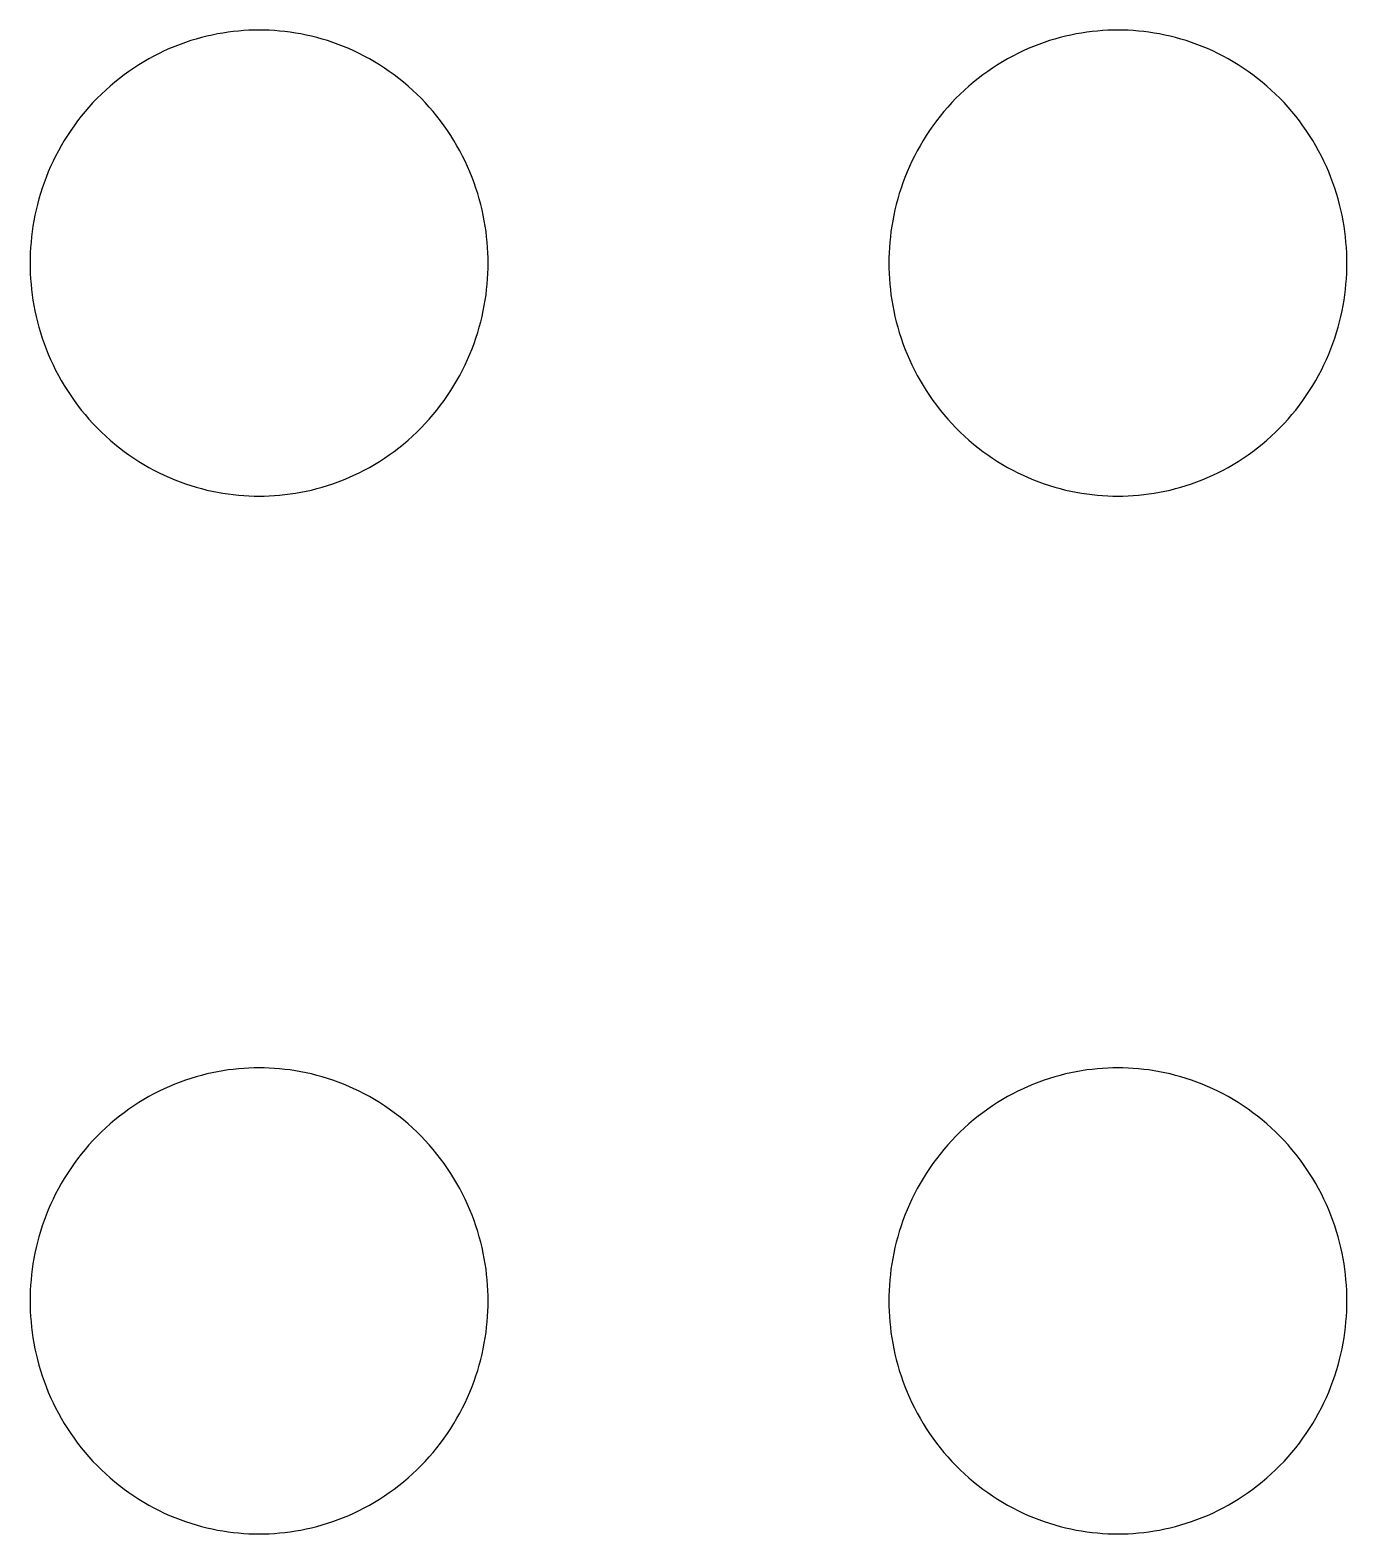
# Model space of a CAD drawing. Header units: millimetres. Extents: x 0 to 4030, y -54 to 2762.
# Drawn here: x 1748.37 to 1767.68, y 493.59 to 515.64 of the extents above; entities that cross this region are included whole.
import ezdxf

# ---------------------------------------------------------------- set-up
doc = ezdxf.new("R2010")
doc.units = ezdxf.units.MM
doc.header["$MEASUREMENT"] = 0
doc.layers.add('Utwórz2D linie widoczne', color=7, linetype='Continuous', true_color=0x000000)

msp = doc.modelspace()

# ---------------------------------------------------------------- linework, layer by layer
at = {"layer": 'Utwórz2D linie widoczne'}
for p, q in [((1750.8, 515.504), (1750.722, 515.481)), ((1750.879, 515.526), (1750.8, 515.504)), ((1750.957, 515.546), (1750.879, 515.526)), ((1751.035, 515.564), (1750.957, 515.546)), ((1751.113, 515.579), (1751.035, 515.564)), ((1751.191, 515.593), (1751.113, 515.579)), ((1751.269, 515.605), (1751.191, 515.593)), ((1751.346, 515.614), (1751.269, 515.605)), ((1751.423, 515.622), (1751.346, 515.614)), ((1751.499, 515.629), (1751.423, 515.622)), ((1751.575, 515.633), (1751.499, 515.629)), ((1751.65, 515.635), (1751.575, 515.633)), ((1751.724, 515.636), (1751.65, 515.635)), ((1751.799, 515.635), (1751.724, 515.636)), ((1751.874, 515.633), (1751.799, 515.635)), ((1751.95, 515.629), (1751.874, 515.633)), ((1752.026, 515.622), (1751.95, 515.629)), ((1752.103, 515.614), (1752.026, 515.622)), ((1752.18, 515.605), (1752.103, 515.614)), ((1752.258, 515.593), (1752.18, 515.605)), ((1752.336, 515.579), (1752.258, 515.593)), ((1752.414, 515.564), (1752.336, 515.579)), ((1752.492, 515.546), (1752.414, 515.564)), ((1752.57, 515.526), (1752.492, 515.546)), ((1752.648, 515.504), (1752.57, 515.526)), ((1752.727, 515.481), (1752.648, 515.504)), ((1763.394, 515.504), (1763.315, 515.481)), ((1763.472, 515.526), (1763.394, 515.504)), ((1763.55, 515.546), (1763.472, 515.526)), ((1763.628, 515.564), (1763.55, 515.546)), ((1763.706, 515.579), (1763.628, 515.564)), ((1763.784, 515.593), (1763.706, 515.579)), ((1763.862, 515.605), (1763.784, 515.593)), ((1763.939, 515.614), (1763.862, 515.605)), ((1764.016, 515.622), (1763.939, 515.614)), ((1764.092, 515.629), (1764.016, 515.622)), ((1764.168, 515.633), (1764.092, 515.629)), ((1764.243, 515.635), (1764.168, 515.633)), ((1764.318, 515.636), (1764.243, 515.635)), ((1764.392, 515.635), (1764.318, 515.636)), ((1764.467, 515.633), (1764.392, 515.635)), ((1764.543, 515.629), (1764.467, 515.633)), ((1764.619, 515.622), (1764.543, 515.629)), ((1764.696, 515.614), (1764.619, 515.622)), ((1764.773, 515.605), (1764.696, 515.614)), ((1764.851, 515.593), (1764.773, 515.605)), ((1764.929, 515.579), (1764.851, 515.593)), ((1765.007, 515.564), (1764.929, 515.579)), ((1765.085, 515.546), (1765.007, 515.564)), ((1765.163, 515.526), (1765.085, 515.546)), ((1765.242, 515.504), (1765.163, 515.526)), ((1765.32, 515.481), (1765.242, 515.504)), ((1750.258, 515.293), (1750.182, 515.255)), ((1750.334, 515.33), (1750.258, 515.293)), ((1750.411, 515.364), (1750.334, 515.33)), ((1750.488, 515.396), (1750.411, 515.364)), ((1750.566, 515.427), (1750.488, 515.396)), ((1750.644, 515.455), (1750.566, 515.427)), ((1750.722, 515.481), (1750.644, 515.455)), ((1752.805, 515.455), (1752.727, 515.481)), ((1752.883, 515.427), (1752.805, 515.455)), ((1752.961, 515.396), (1752.883, 515.427)), ((1753.038, 515.364), (1752.961, 515.396)), ((1753.115, 515.33), (1753.038, 515.364)), ((1753.191, 515.293), (1753.115, 515.33)), ((1753.267, 515.255), (1753.191, 515.293)), ((1762.851, 515.293), (1762.775, 515.255)), ((1762.927, 515.33), (1762.851, 515.293)), ((1763.004, 515.364), (1762.927, 515.33)), ((1763.081, 515.396), (1763.004, 515.364)), ((1763.159, 515.427), (1763.081, 515.396)), ((1763.237, 515.455), (1763.159, 515.427)), ((1763.315, 515.481), (1763.237, 515.455)), ((1765.398, 515.455), (1765.32, 515.481)), ((1765.476, 515.427), (1765.398, 515.455)), ((1765.554, 515.396), (1765.476, 515.427)), ((1765.631, 515.364), (1765.554, 515.396)), ((1765.708, 515.33), (1765.631, 515.364)), ((1765.784, 515.293), (1765.708, 515.33)), ((1765.86, 515.255), (1765.784, 515.293)), ((1749.887, 515.079), (1749.815, 515.03)), ((1749.959, 515.126), (1749.887, 515.079)), ((1750.033, 515.171), (1749.959, 515.126)), ((1750.107, 515.214), (1750.033, 515.171)), ((1750.182, 515.255), (1750.107, 515.214)), ((1753.342, 515.214), (1753.267, 515.255)), ((1753.416, 515.171), (1753.342, 515.214)), ((1753.49, 515.126), (1753.416, 515.171)), ((1753.562, 515.079), (1753.49, 515.126)), ((1753.634, 515.03), (1753.562, 515.079)), ((1762.48, 515.079), (1762.408, 515.03)), ((1762.552, 515.126), (1762.48, 515.079)), ((1762.626, 515.171), (1762.552, 515.126)), ((1762.7, 515.214), (1762.626, 515.171)), ((1762.775, 515.255), (1762.7, 515.214)), ((1765.935, 515.214), (1765.86, 515.255)), ((1766.009, 515.171), (1765.935, 515.214)), ((1766.083, 515.126), (1766.009, 515.171)), ((1766.155, 515.079), (1766.083, 515.126)), ((1766.227, 515.03), (1766.155, 515.079)), ((1749.608, 514.872), (1749.541, 514.816)), ((1749.676, 514.927), (1749.608, 514.872)), ((1749.745, 514.98), (1749.676, 514.927)), ((1749.815, 515.03), (1749.745, 514.98)), ((1753.704, 514.98), (1753.634, 515.03)), ((1753.773, 514.927), (1753.704, 514.98)), ((1753.841, 514.872), (1753.773, 514.927)), ((1753.908, 514.816), (1753.841, 514.872)), ((1762.201, 514.872), (1762.134, 514.816)), ((1762.269, 514.927), (1762.201, 514.872)), ((1762.338, 514.98), (1762.269, 514.927)), ((1762.408, 515.03), (1762.338, 514.98)), ((1766.297, 514.98), (1766.227, 515.03)), ((1766.366, 514.927), (1766.297, 514.98)), ((1766.434, 514.872), (1766.366, 514.927)), ((1766.501, 514.816), (1766.434, 514.872)), ((1749.35, 514.636), (1749.289, 514.572)), ((1749.412, 514.697), (1749.35, 514.636)), ((1749.476, 514.757), (1749.412, 514.697)), ((1749.541, 514.816), (1749.476, 514.757)), ((1753.973, 514.757), (1753.908, 514.816)), ((1754.037, 514.697), (1753.973, 514.757)), ((1754.099, 514.636), (1754.037, 514.697)), ((1754.16, 514.572), (1754.099, 514.636)), ((1761.943, 514.636), (1761.882, 514.572)), ((1762.005, 514.697), (1761.943, 514.636)), ((1762.069, 514.757), (1762.005, 514.697)), ((1762.134, 514.816), (1762.069, 514.757)), ((1766.566, 514.757), (1766.501, 514.816)), ((1766.63, 514.697), (1766.566, 514.757)), ((1766.692, 514.636), (1766.63, 514.697)), ((1766.753, 514.572), (1766.692, 514.636)), ((1749.173, 514.441), (1749.117, 514.373)), ((1749.23, 514.507), (1749.173, 514.441)), ((1749.289, 514.572), (1749.23, 514.507)), ((1754.219, 514.507), (1754.16, 514.572)), ((1754.276, 514.441), (1754.219, 514.507)), ((1754.332, 514.373), (1754.276, 514.441)), ((1761.766, 514.441), (1761.71, 514.373)), ((1761.823, 514.507), (1761.766, 514.441)), ((1761.882, 514.572), (1761.823, 514.507)), ((1766.812, 514.507), (1766.753, 514.572)), ((1766.869, 514.441), (1766.812, 514.507)), ((1766.925, 514.373), (1766.869, 514.441)), ((1749.012, 514.234), (1748.962, 514.162)), ((1749.064, 514.304), (1749.012, 514.234)), ((1749.117, 514.373), (1749.064, 514.304)), ((1754.385, 514.304), (1754.332, 514.373)), ((1754.437, 514.234), (1754.385, 514.304)), ((1754.487, 514.162), (1754.437, 514.234)), ((1761.605, 514.234), (1761.555, 514.162)), ((1761.657, 514.304), (1761.605, 514.234)), ((1761.71, 514.373), (1761.657, 514.304)), ((1766.978, 514.304), (1766.925, 514.373)), ((1767.03, 514.234), (1766.978, 514.304)), ((1767.08, 514.162), (1767.03, 514.234)), ((1748.868, 514.015), (1748.824, 513.941)), ((1748.914, 514.089), (1748.868, 514.015)), ((1748.962, 514.162), (1748.914, 514.089)), ((1754.535, 514.089), (1754.487, 514.162)), ((1754.581, 514.015), (1754.535, 514.089)), ((1754.625, 513.941), (1754.581, 514.015)), ((1761.461, 514.015), (1761.417, 513.941)), ((1761.507, 514.089), (1761.461, 514.015)), ((1761.555, 514.162), (1761.507, 514.089)), ((1767.128, 514.089), (1767.08, 514.162)), ((1767.174, 514.015), (1767.128, 514.089)), ((1767.218, 513.941), (1767.174, 514.015)), ((1748.741, 513.789), (1748.704, 513.712)), ((1748.781, 513.865), (1748.741, 513.789)), ((1748.824, 513.941), (1748.781, 513.865)), ((1754.667, 513.865), (1754.625, 513.941)), ((1754.707, 513.789), (1754.667, 513.865)), ((1754.745, 513.712), (1754.707, 513.789)), ((1761.335, 513.789), (1761.297, 513.712)), ((1761.375, 513.865), (1761.335, 513.789)), ((1761.417, 513.941), (1761.375, 513.865)), ((1767.261, 513.865), (1767.218, 513.941)), ((1767.301, 513.789), (1767.261, 513.865)), ((1767.339, 513.712), (1767.301, 513.789)), ((1748.634, 513.556), (1748.602, 513.477)), ((1748.668, 513.634), (1748.634, 513.556)), ((1748.704, 513.712), (1748.668, 513.634)), ((1754.781, 513.634), (1754.745, 513.712)), ((1754.815, 513.556), (1754.781, 513.634)), ((1754.847, 513.477), (1754.815, 513.556)), ((1761.227, 513.556), (1761.195, 513.477)), ((1761.261, 513.634), (1761.227, 513.556)), ((1761.297, 513.712), (1761.261, 513.634)), ((1767.374, 513.634), (1767.339, 513.712)), ((1767.408, 513.556), (1767.374, 513.634)), ((1767.44, 513.477), (1767.408, 513.556)), ((1748.545, 513.319), (1748.519, 513.239)), ((1748.572, 513.398), (1748.545, 513.319)), ((1748.602, 513.477), (1748.572, 513.398)), ((1754.876, 513.398), (1754.847, 513.477)), ((1754.904, 513.319), (1754.876, 513.398)), ((1754.93, 513.239), (1754.904, 513.319)), ((1761.138, 513.319), (1761.112, 513.239)), ((1761.166, 513.398), (1761.138, 513.319)), ((1761.195, 513.477), (1761.166, 513.398)), ((1767.47, 513.398), (1767.44, 513.477)), ((1767.497, 513.319), (1767.47, 513.398)), ((1767.523, 513.239), (1767.497, 513.319)), ((1748.475, 513.08), (1748.455, 513)), ((1748.496, 513.16), (1748.475, 513.08)), ((1748.519, 513.239), (1748.496, 513.16)), ((1754.953, 513.16), (1754.93, 513.239)), ((1754.974, 513.08), (1754.953, 513.16)), ((1754.994, 513), (1754.974, 513.08)), ((1761.068, 513.08), (1761.048, 513)), ((1761.089, 513.16), (1761.068, 513.08)), ((1761.112, 513.239), (1761.089, 513.16)), ((1767.546, 513.16), (1767.523, 513.239)), ((1767.567, 513.08), (1767.546, 513.16)), ((1767.587, 513), (1767.567, 513.08)), ((1748.438, 512.921), (1748.422, 512.841)), ((1748.455, 513), (1748.438, 512.921)), ((1755.011, 512.921), (1754.994, 513)), ((1755.027, 512.841), (1755.011, 512.921)), ((1761.031, 512.921), (1761.015, 512.841)), ((1761.048, 513), (1761.031, 512.921)), ((1767.604, 512.921), (1767.587, 513)), ((1767.62, 512.841), (1767.604, 512.921)), ((1748.397, 512.683), (1748.388, 512.605)), ((1748.409, 512.762), (1748.397, 512.683)), ((1748.422, 512.841), (1748.409, 512.762)), ((1755.04, 512.762), (1755.027, 512.841)), ((1755.052, 512.683), (1755.04, 512.762)), ((1755.061, 512.605), (1755.052, 512.683)), ((1760.99, 512.683), (1760.981, 512.605)), ((1761.002, 512.762), (1760.99, 512.683)), ((1761.015, 512.841), (1761.002, 512.762)), ((1767.633, 512.762), (1767.62, 512.841)), ((1767.645, 512.683), (1767.633, 512.762)), ((1767.654, 512.605), (1767.645, 512.683)), ((1748.374, 512.449), (1748.37, 512.372)), ((1748.38, 512.527), (1748.374, 512.449)), ((1748.388, 512.605), (1748.38, 512.527)), ((1755.069, 512.527), (1755.061, 512.605)), ((1755.075, 512.449), (1755.069, 512.527)), ((1755.079, 512.372), (1755.075, 512.449)), ((1760.967, 512.449), (1760.963, 512.372)), ((1760.973, 512.527), (1760.967, 512.449)), ((1760.981, 512.605), (1760.973, 512.527)), ((1767.662, 512.527), (1767.654, 512.605)), ((1767.668, 512.449), (1767.662, 512.527)), ((1767.672, 512.372), (1767.668, 512.449)), ((1748.367, 512.295), (1748.366, 512.22)), ((1748.366, 512.22), (1748.367, 512.144)), ((1748.37, 512.372), (1748.367, 512.295)), ((1755.082, 512.295), (1755.079, 512.372)), ((1755.083, 512.22), (1755.082, 512.295)), ((1755.082, 512.144), (1755.083, 512.22)), ((1760.96, 512.295), (1760.959, 512.22)), ((1760.959, 512.22), (1760.96, 512.144)), ((1760.963, 512.372), (1760.96, 512.295)), ((1767.675, 512.295), (1767.672, 512.372)), ((1767.676, 512.22), (1767.675, 512.295)), ((1767.675, 512.144), (1767.676, 512.22)), ((1748.367, 512.144), (1748.37, 512.067)), ((1748.37, 512.067), (1748.374, 511.99)), ((1748.374, 511.99), (1748.38, 511.913)), ((1755.069, 511.913), (1755.075, 511.99)), ((1755.075, 511.99), (1755.079, 512.067)), ((1755.079, 512.067), (1755.082, 512.144)), ((1760.96, 512.144), (1760.963, 512.067)), ((1760.963, 512.067), (1760.967, 511.99)), ((1760.967, 511.99), (1760.973, 511.913)), ((1767.662, 511.913), (1767.668, 511.99)), ((1767.668, 511.99), (1767.672, 512.067)), ((1767.672, 512.067), (1767.675, 512.144)), ((1748.38, 511.913), (1748.388, 511.835)), ((1748.388, 511.835), (1748.397, 511.756)), ((1748.397, 511.756), (1748.409, 511.677)), ((1755.04, 511.677), (1755.052, 511.756)), ((1755.052, 511.756), (1755.061, 511.835)), ((1755.061, 511.835), (1755.069, 511.913)), ((1760.973, 511.913), (1760.981, 511.835)), ((1760.981, 511.835), (1760.99, 511.756)), ((1760.99, 511.756), (1761.002, 511.677)), ((1767.633, 511.677), (1767.645, 511.756)), ((1767.645, 511.756), (1767.654, 511.835)), ((1767.654, 511.835), (1767.662, 511.913)), ((1748.409, 511.677), (1748.422, 511.598)), ((1748.422, 511.598), (1748.438, 511.519)), ((1755.011, 511.519), (1755.027, 511.598)), ((1755.027, 511.598), (1755.04, 511.677)), ((1761.002, 511.677), (1761.015, 511.598)), ((1761.015, 511.598), (1761.031, 511.519)), ((1767.604, 511.519), (1767.62, 511.598)), ((1767.62, 511.598), (1767.633, 511.677)), ((1748.438, 511.519), (1748.455, 511.439)), ((1748.455, 511.439), (1748.475, 511.359)), ((1748.475, 511.359), (1748.496, 511.28)), ((1754.953, 511.28), (1754.974, 511.359)), ((1754.974, 511.359), (1754.994, 511.439)), ((1754.994, 511.439), (1755.011, 511.519)), ((1761.031, 511.519), (1761.048, 511.439)), ((1761.048, 511.439), (1761.068, 511.359)), ((1761.068, 511.359), (1761.089, 511.28)), ((1767.546, 511.28), (1767.567, 511.359)), ((1767.567, 511.359), (1767.587, 511.439)), ((1767.587, 511.439), (1767.604, 511.519)), ((1748.496, 511.28), (1748.519, 511.2)), ((1748.519, 511.2), (1748.545, 511.12)), ((1748.545, 511.12), (1748.572, 511.041)), ((1754.876, 511.041), (1754.904, 511.12)), ((1754.904, 511.12), (1754.93, 511.2)), ((1754.93, 511.2), (1754.953, 511.28)), ((1761.089, 511.28), (1761.112, 511.2)), ((1761.112, 511.2), (1761.138, 511.12)), ((1761.138, 511.12), (1761.166, 511.041)), ((1767.47, 511.041), (1767.497, 511.12)), ((1767.497, 511.12), (1767.523, 511.2)), ((1767.523, 511.2), (1767.546, 511.28)), ((1748.572, 511.041), (1748.602, 510.962)), ((1748.602, 510.962), (1748.634, 510.883)), ((1748.634, 510.883), (1748.668, 510.805)), ((1754.781, 510.805), (1754.815, 510.883)), ((1754.815, 510.883), (1754.847, 510.962)), ((1754.847, 510.962), (1754.876, 511.041)), ((1761.166, 511.041), (1761.195, 510.962)), ((1761.195, 510.962), (1761.227, 510.883)), ((1761.227, 510.883), (1761.261, 510.805)), ((1767.374, 510.805), (1767.408, 510.883)), ((1767.408, 510.883), (1767.44, 510.962)), ((1767.44, 510.962), (1767.47, 511.041)), ((1748.668, 510.805), (1748.704, 510.727)), ((1748.704, 510.727), (1748.741, 510.65)), ((1748.741, 510.65), (1748.781, 510.574)), ((1754.667, 510.574), (1754.707, 510.65)), ((1754.707, 510.65), (1754.745, 510.727)), ((1754.745, 510.727), (1754.781, 510.805)), ((1761.261, 510.805), (1761.297, 510.727)), ((1761.297, 510.727), (1761.335, 510.65)), ((1761.335, 510.65), (1761.375, 510.574)), ((1767.261, 510.574), (1767.301, 510.65)), ((1767.301, 510.65), (1767.339, 510.727)), ((1767.339, 510.727), (1767.374, 510.805)), ((1748.781, 510.574), (1748.824, 510.498)), ((1748.824, 510.498), (1748.868, 510.424)), ((1748.868, 510.424), (1748.914, 510.35)), ((1754.535, 510.35), (1754.581, 510.424)), ((1754.581, 510.424), (1754.625, 510.498)), ((1754.625, 510.498), (1754.667, 510.574)), ((1761.375, 510.574), (1761.417, 510.498)), ((1761.417, 510.498), (1761.461, 510.424)), ((1761.461, 510.424), (1761.507, 510.35)), ((1767.128, 510.35), (1767.174, 510.424)), ((1767.174, 510.424), (1767.218, 510.498)), ((1767.218, 510.498), (1767.261, 510.574)), ((1748.914, 510.35), (1748.962, 510.277)), ((1748.962, 510.277), (1749.012, 510.206)), ((1749.012, 510.206), (1749.064, 510.135)), ((1754.385, 510.135), (1754.437, 510.206)), ((1754.437, 510.206), (1754.487, 510.277)), ((1754.487, 510.277), (1754.535, 510.35)), ((1761.507, 510.35), (1761.555, 510.277)), ((1761.555, 510.277), (1761.605, 510.206)), ((1761.605, 510.206), (1761.657, 510.135)), ((1766.978, 510.135), (1767.03, 510.206)), ((1767.03, 510.206), (1767.08, 510.277)), ((1767.08, 510.277), (1767.128, 510.35)), ((1749.064, 510.135), (1749.117, 510.066)), ((1749.117, 510.066), (1749.173, 509.998)), ((1749.173, 509.998), (1749.23, 509.932)), ((1754.219, 509.932), (1754.276, 509.998)), ((1754.276, 509.998), (1754.332, 510.066)), ((1754.332, 510.066), (1754.385, 510.135)), ((1761.657, 510.135), (1761.71, 510.066)), ((1761.71, 510.066), (1761.766, 509.998)), ((1761.766, 509.998), (1761.823, 509.932)), ((1766.812, 509.932), (1766.869, 509.998)), ((1766.869, 509.998), (1766.925, 510.066)), ((1766.925, 510.066), (1766.978, 510.135)), ((1749.23, 509.932), (1749.289, 509.867)), ((1749.289, 509.867), (1749.35, 509.804)), ((1749.35, 509.804), (1749.412, 509.742)), ((1754.037, 509.742), (1754.099, 509.804)), ((1754.099, 509.804), (1754.16, 509.867)), ((1754.16, 509.867), (1754.219, 509.932)), ((1761.823, 509.932), (1761.882, 509.867)), ((1761.882, 509.867), (1761.943, 509.804)), ((1761.943, 509.804), (1762.005, 509.742)), ((1766.63, 509.742), (1766.692, 509.804)), ((1766.692, 509.804), (1766.753, 509.867)), ((1766.753, 509.867), (1766.812, 509.932)), ((1749.412, 509.742), (1749.476, 509.682)), ((1749.476, 509.682), (1749.541, 509.624)), ((1749.541, 509.624), (1749.608, 509.567)), ((1749.608, 509.567), (1749.676, 509.512)), ((1753.773, 509.512), (1753.841, 509.567)), ((1753.841, 509.567), (1753.908, 509.624)), ((1753.908, 509.624), (1753.973, 509.682)), ((1753.973, 509.682), (1754.037, 509.742)), ((1762.005, 509.742), (1762.069, 509.682)), ((1762.069, 509.682), (1762.134, 509.624)), ((1762.134, 509.624), (1762.201, 509.567)), ((1762.201, 509.567), (1762.269, 509.512)), ((1766.366, 509.512), (1766.434, 509.567)), ((1766.434, 509.567), (1766.501, 509.624)), ((1766.501, 509.624), (1766.566, 509.682)), ((1766.566, 509.682), (1766.63, 509.742)), ((1749.676, 509.512), (1749.745, 509.46)), ((1749.745, 509.46), (1749.815, 509.409)), ((1749.815, 509.409), (1749.887, 509.36)), ((1749.887, 509.36), (1749.959, 509.313)), ((1753.49, 509.313), (1753.562, 509.36)), ((1753.562, 509.36), (1753.634, 509.409)), ((1753.634, 509.409), (1753.704, 509.46)), ((1753.704, 509.46), (1753.773, 509.512)), ((1762.269, 509.512), (1762.338, 509.46)), ((1762.338, 509.46), (1762.408, 509.409)), ((1762.408, 509.409), (1762.48, 509.36)), ((1762.48, 509.36), (1762.552, 509.313)), ((1766.083, 509.313), (1766.155, 509.36)), ((1766.155, 509.36), (1766.227, 509.409)), ((1766.227, 509.409), (1766.297, 509.46)), ((1766.297, 509.46), (1766.366, 509.512)), ((1749.959, 509.313), (1750.033, 509.268)), ((1750.033, 509.268), (1750.107, 509.225)), ((1750.107, 509.225), (1750.182, 509.185)), ((1750.182, 509.185), (1750.258, 509.146)), ((1750.258, 509.146), (1750.334, 509.11)), ((1750.334, 509.11), (1750.411, 509.075)), ((1753.038, 509.075), (1753.115, 509.11)), ((1753.115, 509.11), (1753.191, 509.146)), ((1753.191, 509.146), (1753.267, 509.185)), ((1753.267, 509.185), (1753.342, 509.225)), ((1753.342, 509.225), (1753.416, 509.268)), ((1753.416, 509.268), (1753.49, 509.313)), ((1762.552, 509.313), (1762.626, 509.268)), ((1762.626, 509.268), (1762.7, 509.225)), ((1762.7, 509.225), (1762.775, 509.185)), ((1762.775, 509.185), (1762.851, 509.146)), ((1762.851, 509.146), (1762.927, 509.11)), ((1762.927, 509.11), (1763.004, 509.075)), ((1765.631, 509.075), (1765.708, 509.11)), ((1765.708, 509.11), (1765.784, 509.146)), ((1765.784, 509.146), (1765.86, 509.185)), ((1765.86, 509.185), (1765.935, 509.225)), ((1765.935, 509.225), (1766.009, 509.268)), ((1766.009, 509.268), (1766.083, 509.313)), ((1750.411, 509.075), (1750.488, 509.043)), ((1750.488, 509.043), (1750.566, 509.013)), ((1750.566, 509.013), (1750.644, 508.985)), ((1750.644, 508.985), (1750.722, 508.959)), ((1750.722, 508.959), (1750.8, 508.935)), ((1750.8, 508.935), (1750.879, 508.913)), ((1750.879, 508.913), (1750.957, 508.893)), ((1750.957, 508.893), (1751.035, 508.876)), ((1751.035, 508.876), (1751.113, 508.86)), ((1752.336, 508.86), (1752.414, 508.876)), ((1752.414, 508.876), (1752.492, 508.893)), ((1752.492, 508.893), (1752.57, 508.913)), ((1752.57, 508.913), (1752.648, 508.935)), ((1752.648, 508.935), (1752.727, 508.959)), ((1752.727, 508.959), (1752.805, 508.985)), ((1752.805, 508.985), (1752.883, 509.013)), ((1752.883, 509.013), (1752.961, 509.043)), ((1752.961, 509.043), (1753.038, 509.075)), ((1763.004, 509.075), (1763.081, 509.043)), ((1763.081, 509.043), (1763.159, 509.013)), ((1763.159, 509.013), (1763.237, 508.985)), ((1763.237, 508.985), (1763.315, 508.959)), ((1763.315, 508.959), (1763.394, 508.935)), ((1763.394, 508.935), (1763.472, 508.913)), ((1763.472, 508.913), (1763.55, 508.893)), ((1763.55, 508.893), (1763.628, 508.876)), ((1763.628, 508.876), (1763.706, 508.86)), ((1764.929, 508.86), (1765.007, 508.876)), ((1765.007, 508.876), (1765.085, 508.893)), ((1765.085, 508.893), (1765.163, 508.913)), ((1765.163, 508.913), (1765.242, 508.935)), ((1765.242, 508.935), (1765.32, 508.959)), ((1765.32, 508.959), (1765.398, 508.985)), ((1765.398, 508.985), (1765.476, 509.013)), ((1765.476, 509.013), (1765.554, 509.043)), ((1765.554, 509.043), (1765.631, 509.075)), ((1751.113, 508.86), (1751.191, 508.846)), ((1751.191, 508.846), (1751.269, 508.835)), ((1751.269, 508.835), (1751.346, 508.825)), ((1751.346, 508.825), (1751.423, 508.817)), ((1751.423, 508.817), (1751.499, 508.811)), ((1751.499, 508.811), (1751.575, 508.806)), ((1751.575, 508.806), (1751.65, 508.804)), ((1751.65, 508.804), (1751.724, 508.803)), ((1751.724, 508.803), (1751.799, 508.804)), ((1751.799, 508.804), (1751.874, 508.806)), ((1751.874, 508.806), (1751.95, 508.811)), ((1751.95, 508.811), (1752.026, 508.817)), ((1752.026, 508.817), (1752.103, 508.825)), ((1752.103, 508.825), (1752.18, 508.835)), ((1752.18, 508.835), (1752.258, 508.846)), ((1752.258, 508.846), (1752.336, 508.86)), ((1763.706, 508.86), (1763.784, 508.846)), ((1763.784, 508.846), (1763.862, 508.835)), ((1763.862, 508.835), (1763.939, 508.825)), ((1763.939, 508.825), (1764.016, 508.817)), ((1764.016, 508.817), (1764.092, 508.811)), ((1764.092, 508.811), (1764.168, 508.806)), ((1764.168, 508.806), (1764.243, 508.804)), ((1764.243, 508.804), (1764.318, 508.803)), ((1764.318, 508.803), (1764.392, 508.804)), ((1764.392, 508.804), (1764.467, 508.806)), ((1764.467, 508.806), (1764.543, 508.811)), ((1764.543, 508.811), (1764.619, 508.817)), ((1764.619, 508.817), (1764.696, 508.825)), ((1764.696, 508.825), (1764.773, 508.835)), ((1764.773, 508.835), (1764.851, 508.846)), ((1764.851, 508.846), (1764.929, 508.86)), ((1750.8, 500.289), (1750.722, 500.265)), ((1750.879, 500.311), (1750.8, 500.289)), ((1750.957, 500.331), (1750.879, 500.311)), ((1751.035, 500.348), (1750.957, 500.331)), ((1751.113, 500.364), (1751.035, 500.348)), ((1751.191, 500.378), (1751.113, 500.364)), ((1751.269, 500.39), (1751.191, 500.378)), ((1751.346, 500.399), (1751.269, 500.39)), ((1751.423, 500.407), (1751.346, 500.399)), ((1751.499, 500.413), (1751.423, 500.407)), ((1751.575, 500.418), (1751.499, 500.413)), ((1751.65, 500.42), (1751.575, 500.418)), ((1751.724, 500.421), (1751.65, 500.42)), ((1751.799, 500.42), (1751.724, 500.421)), ((1751.874, 500.418), (1751.799, 500.42)), ((1751.95, 500.413), (1751.874, 500.418)), ((1752.026, 500.407), (1751.95, 500.413)), ((1752.103, 500.399), (1752.026, 500.407)), ((1752.18, 500.39), (1752.103, 500.399)), ((1752.258, 500.378), (1752.18, 500.39)), ((1752.336, 500.364), (1752.258, 500.378)), ((1752.414, 500.348), (1752.336, 500.364)), ((1752.492, 500.331), (1752.414, 500.348)), ((1752.57, 500.311), (1752.492, 500.331)), ((1752.648, 500.289), (1752.57, 500.311)), ((1752.727, 500.265), (1752.648, 500.289)), ((1763.394, 500.289), (1763.315, 500.265)), ((1763.472, 500.311), (1763.394, 500.289)), ((1763.55, 500.331), (1763.472, 500.311)), ((1763.628, 500.348), (1763.55, 500.331)), ((1763.706, 500.364), (1763.628, 500.348)), ((1763.784, 500.378), (1763.706, 500.364)), ((1763.862, 500.39), (1763.784, 500.378)), ((1763.939, 500.399), (1763.862, 500.39)), ((1764.016, 500.407), (1763.939, 500.399)), ((1764.092, 500.413), (1764.016, 500.407)), ((1764.168, 500.418), (1764.092, 500.413)), ((1764.243, 500.42), (1764.168, 500.418)), ((1764.318, 500.421), (1764.243, 500.42)), ((1764.392, 500.42), (1764.318, 500.421)), ((1764.467, 500.418), (1764.392, 500.42)), ((1764.543, 500.413), (1764.467, 500.418)), ((1764.619, 500.407), (1764.543, 500.413)), ((1764.696, 500.399), (1764.619, 500.407)), ((1764.773, 500.39), (1764.696, 500.399)), ((1764.851, 500.378), (1764.773, 500.39)), ((1764.929, 500.364), (1764.851, 500.378)), ((1765.007, 500.348), (1764.929, 500.364)), ((1765.085, 500.331), (1765.007, 500.348)), ((1765.163, 500.311), (1765.085, 500.331)), ((1765.242, 500.289), (1765.163, 500.311)), ((1765.32, 500.265), (1765.242, 500.289)), ((1750.258, 500.078), (1750.182, 500.039)), ((1750.334, 500.115), (1750.258, 500.078)), ((1750.411, 500.149), (1750.334, 500.115)), ((1750.488, 500.181), (1750.411, 500.149)), ((1750.566, 500.211), (1750.488, 500.181)), ((1750.644, 500.239), (1750.566, 500.211)), ((1750.722, 500.265), (1750.644, 500.239)), ((1752.805, 500.239), (1752.727, 500.265)), ((1752.883, 500.211), (1752.805, 500.239)), ((1752.961, 500.181), (1752.883, 500.211)), ((1753.038, 500.149), (1752.961, 500.181)), ((1753.115, 500.115), (1753.038, 500.149)), ((1753.191, 500.078), (1753.115, 500.115)), ((1753.267, 500.039), (1753.191, 500.078)), ((1762.851, 500.078), (1762.775, 500.039)), ((1762.927, 500.115), (1762.851, 500.078)), ((1763.004, 500.149), (1762.927, 500.115)), ((1763.081, 500.181), (1763.004, 500.149)), ((1763.159, 500.211), (1763.081, 500.181)), ((1763.237, 500.239), (1763.159, 500.211)), ((1763.315, 500.265), (1763.237, 500.239)), ((1765.398, 500.239), (1765.32, 500.265)), ((1765.476, 500.211), (1765.398, 500.239)), ((1765.554, 500.181), (1765.476, 500.211)), ((1765.631, 500.149), (1765.554, 500.181)), ((1765.708, 500.115), (1765.631, 500.149)), ((1765.784, 500.078), (1765.708, 500.115)), ((1765.86, 500.039), (1765.784, 500.078)), ((1749.887, 499.864), (1749.815, 499.815)), ((1749.959, 499.911), (1749.887, 499.864)), ((1750.033, 499.956), (1749.959, 499.911)), ((1750.107, 499.999), (1750.033, 499.956)), ((1750.182, 500.039), (1750.107, 499.999)), ((1753.342, 499.999), (1753.267, 500.039)), ((1753.416, 499.956), (1753.342, 499.999)), ((1753.49, 499.911), (1753.416, 499.956)), ((1753.562, 499.864), (1753.49, 499.911)), ((1753.634, 499.815), (1753.562, 499.864)), ((1762.48, 499.864), (1762.408, 499.815)), ((1762.552, 499.911), (1762.48, 499.864)), ((1762.626, 499.956), (1762.552, 499.911)), ((1762.7, 499.999), (1762.626, 499.956)), ((1762.775, 500.039), (1762.7, 499.999)), ((1765.935, 499.999), (1765.86, 500.039)), ((1766.009, 499.956), (1765.935, 499.999)), ((1766.083, 499.911), (1766.009, 499.956)), ((1766.155, 499.864), (1766.083, 499.911)), ((1766.227, 499.815), (1766.155, 499.864)), ((1749.608, 499.657), (1749.541, 499.601)), ((1749.676, 499.712), (1749.608, 499.657)), ((1749.745, 499.764), (1749.676, 499.712)), ((1749.815, 499.815), (1749.745, 499.764)), ((1753.704, 499.764), (1753.634, 499.815)), ((1753.773, 499.712), (1753.704, 499.764)), ((1753.841, 499.657), (1753.773, 499.712)), ((1753.908, 499.601), (1753.841, 499.657)), ((1762.201, 499.657), (1762.134, 499.601)), ((1762.269, 499.712), (1762.201, 499.657)), ((1762.338, 499.764), (1762.269, 499.712)), ((1762.408, 499.815), (1762.338, 499.764)), ((1766.297, 499.764), (1766.227, 499.815)), ((1766.366, 499.712), (1766.297, 499.764)), ((1766.434, 499.657), (1766.366, 499.712)), ((1766.501, 499.601), (1766.434, 499.657)), ((1749.35, 499.42), (1749.289, 499.357)), ((1749.412, 499.482), (1749.35, 499.42)), ((1749.476, 499.542), (1749.412, 499.482)), ((1749.541, 499.601), (1749.476, 499.542)), ((1753.973, 499.542), (1753.908, 499.601)), ((1754.037, 499.482), (1753.973, 499.542)), ((1754.099, 499.42), (1754.037, 499.482)), ((1754.16, 499.357), (1754.099, 499.42)), ((1761.943, 499.42), (1761.882, 499.357)), ((1762.005, 499.482), (1761.943, 499.42)), ((1762.069, 499.542), (1762.005, 499.482)), ((1762.134, 499.601), (1762.069, 499.542)), ((1766.566, 499.542), (1766.501, 499.601)), ((1766.63, 499.482), (1766.566, 499.542)), ((1766.692, 499.42), (1766.63, 499.482)), ((1766.753, 499.357), (1766.692, 499.42)), ((1749.173, 499.226), (1749.117, 499.158)), ((1749.23, 499.292), (1749.173, 499.226)), ((1749.289, 499.357), (1749.23, 499.292)), ((1754.219, 499.292), (1754.16, 499.357)), ((1754.276, 499.226), (1754.219, 499.292)), ((1754.332, 499.158), (1754.276, 499.226)), ((1761.766, 499.226), (1761.71, 499.158)), ((1761.823, 499.292), (1761.766, 499.226)), ((1761.882, 499.357), (1761.823, 499.292)), ((1766.812, 499.292), (1766.753, 499.357)), ((1766.869, 499.226), (1766.812, 499.292)), ((1766.925, 499.158), (1766.869, 499.226)), ((1749.012, 499.018), (1748.962, 498.947)), ((1749.064, 499.089), (1749.012, 499.018)), ((1749.117, 499.158), (1749.064, 499.089)), ((1754.385, 499.089), (1754.332, 499.158)), ((1754.437, 499.018), (1754.385, 499.089)), ((1754.487, 498.947), (1754.437, 499.018)), ((1761.605, 499.018), (1761.555, 498.947)), ((1761.657, 499.089), (1761.605, 499.018)), ((1761.71, 499.158), (1761.657, 499.089)), ((1766.978, 499.089), (1766.925, 499.158)), ((1767.03, 499.018), (1766.978, 499.089)), ((1767.08, 498.947), (1767.03, 499.018)), ((1748.868, 498.8), (1748.824, 498.726)), ((1748.914, 498.874), (1748.868, 498.8)), ((1748.962, 498.947), (1748.914, 498.874)), ((1754.535, 498.874), (1754.487, 498.947)), ((1754.581, 498.8), (1754.535, 498.874)), ((1754.625, 498.726), (1754.581, 498.8)), ((1761.461, 498.8), (1761.417, 498.726)), ((1761.507, 498.874), (1761.461, 498.8)), ((1761.555, 498.947), (1761.507, 498.874)), ((1767.128, 498.874), (1767.08, 498.947)), ((1767.174, 498.8), (1767.128, 498.874)), ((1767.218, 498.726), (1767.174, 498.8)), ((1748.741, 498.574), (1748.704, 498.497)), ((1748.781, 498.65), (1748.741, 498.574)), ((1748.824, 498.726), (1748.781, 498.65)), ((1754.667, 498.65), (1754.625, 498.726)), ((1754.707, 498.574), (1754.667, 498.65)), ((1754.745, 498.497), (1754.707, 498.574)), ((1761.335, 498.574), (1761.297, 498.497)), ((1761.375, 498.65), (1761.335, 498.574)), ((1761.417, 498.726), (1761.375, 498.65)), ((1767.261, 498.65), (1767.218, 498.726)), ((1767.301, 498.574), (1767.261, 498.65)), ((1767.339, 498.497), (1767.301, 498.574)), ((1748.634, 498.341), (1748.602, 498.262)), ((1748.668, 498.419), (1748.634, 498.341)), ((1748.704, 498.497), (1748.668, 498.419)), ((1754.781, 498.419), (1754.745, 498.497)), ((1754.815, 498.341), (1754.781, 498.419)), ((1754.847, 498.262), (1754.815, 498.341)), ((1761.227, 498.341), (1761.195, 498.262)), ((1761.261, 498.419), (1761.227, 498.341)), ((1761.297, 498.497), (1761.261, 498.419)), ((1767.374, 498.419), (1767.339, 498.497)), ((1767.408, 498.341), (1767.374, 498.419)), ((1767.44, 498.262), (1767.408, 498.341)), ((1748.545, 498.104), (1748.519, 498.024)), ((1748.572, 498.183), (1748.545, 498.104)), ((1748.602, 498.262), (1748.572, 498.183)), ((1754.876, 498.183), (1754.847, 498.262)), ((1754.904, 498.104), (1754.876, 498.183)), ((1754.93, 498.024), (1754.904, 498.104)), ((1761.138, 498.104), (1761.112, 498.024)), ((1761.166, 498.183), (1761.138, 498.104)), ((1761.195, 498.262), (1761.166, 498.183)), ((1767.47, 498.183), (1767.44, 498.262)), ((1767.497, 498.104), (1767.47, 498.183)), ((1767.523, 498.024), (1767.497, 498.104)), ((1748.475, 497.865), (1748.455, 497.785)), ((1748.496, 497.945), (1748.475, 497.865)), ((1748.519, 498.024), (1748.496, 497.945)), ((1754.953, 497.945), (1754.93, 498.024)), ((1754.974, 497.865), (1754.953, 497.945)), ((1754.994, 497.785), (1754.974, 497.865)), ((1761.068, 497.865), (1761.048, 497.785)), ((1761.089, 497.945), (1761.068, 497.865)), ((1761.112, 498.024), (1761.089, 497.945)), ((1767.546, 497.945), (1767.523, 498.024)), ((1767.567, 497.865), (1767.546, 497.945)), ((1767.587, 497.785), (1767.567, 497.865)), ((1748.438, 497.706), (1748.422, 497.626)), ((1748.455, 497.785), (1748.438, 497.706)), ((1755.011, 497.706), (1754.994, 497.785)), ((1755.027, 497.626), (1755.011, 497.706)), ((1761.031, 497.706), (1761.015, 497.626)), ((1761.048, 497.785), (1761.031, 497.706)), ((1767.604, 497.706), (1767.587, 497.785)), ((1767.62, 497.626), (1767.604, 497.706)), ((1748.397, 497.468), (1748.388, 497.39)), ((1748.409, 497.547), (1748.397, 497.468)), ((1748.422, 497.626), (1748.409, 497.547)), ((1755.04, 497.547), (1755.027, 497.626)), ((1755.052, 497.468), (1755.04, 497.547)), ((1755.061, 497.39), (1755.052, 497.468)), ((1760.99, 497.468), (1760.981, 497.39)), ((1761.002, 497.547), (1760.99, 497.468)), ((1761.015, 497.626), (1761.002, 497.547)), ((1767.633, 497.547), (1767.62, 497.626)), ((1767.645, 497.468), (1767.633, 497.547)), ((1767.654, 497.39), (1767.645, 497.468)), ((1748.374, 497.234), (1748.37, 497.157)), ((1748.38, 497.312), (1748.374, 497.234)), ((1748.388, 497.39), (1748.38, 497.312)), ((1755.069, 497.312), (1755.061, 497.39)), ((1755.075, 497.234), (1755.069, 497.312)), ((1755.079, 497.157), (1755.075, 497.234)), ((1760.967, 497.234), (1760.963, 497.157)), ((1760.973, 497.312), (1760.967, 497.234)), ((1760.981, 497.39), (1760.973, 497.312)), ((1767.662, 497.312), (1767.654, 497.39)), ((1767.668, 497.234), (1767.662, 497.312)), ((1767.672, 497.157), (1767.668, 497.234)), ((1748.367, 497.08), (1748.366, 497.005)), ((1748.366, 497.005), (1748.367, 496.929)), ((1748.37, 497.157), (1748.367, 497.08)), ((1755.082, 497.08), (1755.079, 497.157)), ((1755.083, 497.005), (1755.082, 497.08)), ((1755.082, 496.929), (1755.083, 497.005)), ((1760.96, 497.08), (1760.959, 497.005)), ((1760.959, 497.005), (1760.96, 496.929)), ((1760.963, 497.157), (1760.96, 497.08)), ((1767.675, 497.08), (1767.672, 497.157)), ((1767.676, 497.005), (1767.675, 497.08)), ((1767.675, 496.929), (1767.676, 497.005)), ((1748.367, 496.929), (1748.37, 496.852)), ((1748.37, 496.852), (1748.374, 496.775)), ((1748.374, 496.775), (1748.38, 496.698)), ((1755.069, 496.698), (1755.075, 496.775)), ((1755.075, 496.775), (1755.079, 496.852)), ((1755.079, 496.852), (1755.082, 496.929)), ((1760.96, 496.929), (1760.963, 496.852)), ((1760.963, 496.852), (1760.967, 496.775)), ((1760.967, 496.775), (1760.973, 496.698)), ((1767.662, 496.698), (1767.668, 496.775)), ((1767.668, 496.775), (1767.672, 496.852)), ((1767.672, 496.852), (1767.675, 496.929)), ((1748.38, 496.698), (1748.388, 496.619)), ((1748.388, 496.619), (1748.397, 496.541)), ((1748.397, 496.541), (1748.409, 496.462)), ((1755.04, 496.462), (1755.052, 496.541)), ((1755.052, 496.541), (1755.061, 496.619)), ((1755.061, 496.619), (1755.069, 496.698)), ((1760.973, 496.698), (1760.981, 496.619)), ((1760.981, 496.619), (1760.99, 496.541)), ((1760.99, 496.541), (1761.002, 496.462)), ((1767.633, 496.462), (1767.645, 496.541)), ((1767.645, 496.541), (1767.654, 496.619)), ((1767.654, 496.619), (1767.662, 496.698)), ((1748.409, 496.462), (1748.422, 496.383)), ((1748.422, 496.383), (1748.438, 496.303)), ((1755.011, 496.303), (1755.027, 496.383)), ((1755.027, 496.383), (1755.04, 496.462)), ((1761.002, 496.462), (1761.015, 496.383)), ((1761.015, 496.383), (1761.031, 496.303)), ((1767.604, 496.303), (1767.62, 496.383)), ((1767.62, 496.383), (1767.633, 496.462)), ((1748.438, 496.303), (1748.455, 496.224)), ((1748.455, 496.224), (1748.475, 496.144)), ((1748.475, 496.144), (1748.496, 496.064)), ((1754.953, 496.064), (1754.974, 496.144)), ((1754.974, 496.144), (1754.994, 496.224)), ((1754.994, 496.224), (1755.011, 496.303)), ((1761.031, 496.303), (1761.048, 496.224)), ((1761.048, 496.224), (1761.068, 496.144)), ((1761.068, 496.144), (1761.089, 496.064)), ((1767.546, 496.064), (1767.567, 496.144)), ((1767.567, 496.144), (1767.587, 496.224)), ((1767.587, 496.224), (1767.604, 496.303)), ((1748.496, 496.064), (1748.519, 495.985)), ((1748.519, 495.985), (1748.545, 495.905)), ((1748.545, 495.905), (1748.572, 495.826)), ((1754.876, 495.826), (1754.904, 495.905)), ((1754.904, 495.905), (1754.93, 495.985)), ((1754.93, 495.985), (1754.953, 496.064)), ((1761.089, 496.064), (1761.112, 495.985)), ((1761.112, 495.985), (1761.138, 495.905)), ((1761.138, 495.905), (1761.166, 495.826)), ((1767.47, 495.826), (1767.497, 495.905)), ((1767.497, 495.905), (1767.523, 495.985)), ((1767.523, 495.985), (1767.546, 496.064)), ((1748.572, 495.826), (1748.602, 495.747)), ((1748.602, 495.747), (1748.634, 495.668)), ((1748.634, 495.668), (1748.668, 495.59)), ((1754.781, 495.59), (1754.815, 495.668)), ((1754.815, 495.668), (1754.847, 495.747)), ((1754.847, 495.747), (1754.876, 495.826)), ((1761.166, 495.826), (1761.195, 495.747)), ((1761.195, 495.747), (1761.227, 495.668)), ((1761.227, 495.668), (1761.261, 495.59)), ((1767.374, 495.59), (1767.408, 495.668)), ((1767.408, 495.668), (1767.44, 495.747)), ((1767.44, 495.747), (1767.47, 495.826)), ((1748.668, 495.59), (1748.704, 495.512)), ((1748.704, 495.512), (1748.741, 495.435)), ((1748.741, 495.435), (1748.781, 495.359)), ((1754.667, 495.359), (1754.707, 495.435)), ((1754.707, 495.435), (1754.745, 495.512)), ((1754.745, 495.512), (1754.781, 495.59)), ((1761.261, 495.59), (1761.297, 495.512)), ((1761.297, 495.512), (1761.335, 495.435)), ((1761.335, 495.435), (1761.375, 495.359)), ((1767.261, 495.359), (1767.301, 495.435)), ((1767.301, 495.435), (1767.339, 495.512)), ((1767.339, 495.512), (1767.374, 495.59)), ((1748.781, 495.359), (1748.824, 495.283)), ((1748.824, 495.283), (1748.868, 495.209)), ((1748.868, 495.209), (1748.914, 495.135)), ((1754.535, 495.135), (1754.581, 495.209)), ((1754.581, 495.209), (1754.625, 495.283)), ((1754.625, 495.283), (1754.667, 495.359)), ((1761.375, 495.359), (1761.417, 495.283)), ((1761.417, 495.283), (1761.461, 495.209)), ((1761.461, 495.209), (1761.507, 495.135)), ((1767.128, 495.135), (1767.174, 495.209)), ((1767.174, 495.209), (1767.218, 495.283)), ((1767.218, 495.283), (1767.261, 495.359)), ((1748.914, 495.135), (1748.962, 495.062)), ((1748.962, 495.062), (1749.012, 494.991)), ((1749.012, 494.991), (1749.064, 494.92)), ((1754.385, 494.92), (1754.437, 494.991)), ((1754.437, 494.991), (1754.487, 495.062)), ((1754.487, 495.062), (1754.535, 495.135)), ((1761.507, 495.135), (1761.555, 495.062)), ((1761.555, 495.062), (1761.605, 494.991)), ((1761.605, 494.991), (1761.657, 494.92)), ((1766.978, 494.92), (1767.03, 494.991)), ((1767.03, 494.991), (1767.08, 495.062)), ((1767.08, 495.062), (1767.128, 495.135)), ((1749.064, 494.92), (1749.117, 494.851)), ((1749.117, 494.851), (1749.173, 494.783)), ((1749.173, 494.783), (1749.23, 494.717)), ((1754.219, 494.717), (1754.276, 494.783)), ((1754.276, 494.783), (1754.332, 494.851)), ((1754.332, 494.851), (1754.385, 494.92)), ((1761.657, 494.92), (1761.71, 494.851)), ((1761.71, 494.851), (1761.766, 494.783)), ((1761.766, 494.783), (1761.823, 494.717)), ((1766.812, 494.717), (1766.869, 494.783)), ((1766.869, 494.783), (1766.925, 494.851)), ((1766.925, 494.851), (1766.978, 494.92)), ((1749.23, 494.717), (1749.289, 494.652)), ((1749.289, 494.652), (1749.35, 494.589)), ((1749.35, 494.589), (1749.412, 494.527)), ((1754.037, 494.527), (1754.099, 494.589)), ((1754.099, 494.589), (1754.16, 494.652)), ((1754.16, 494.652), (1754.219, 494.717)), ((1761.823, 494.717), (1761.882, 494.652)), ((1761.882, 494.652), (1761.943, 494.589)), ((1761.943, 494.589), (1762.005, 494.527)), ((1766.63, 494.527), (1766.692, 494.589)), ((1766.692, 494.589), (1766.753, 494.652)), ((1766.753, 494.652), (1766.812, 494.717)), ((1749.412, 494.527), (1749.476, 494.467)), ((1749.476, 494.467), (1749.541, 494.409)), ((1749.541, 494.409), (1749.608, 494.352)), ((1749.608, 494.352), (1749.676, 494.297)), ((1753.773, 494.297), (1753.841, 494.352)), ((1753.841, 494.352), (1753.908, 494.409)), ((1753.908, 494.409), (1753.973, 494.467)), ((1753.973, 494.467), (1754.037, 494.527)), ((1762.005, 494.527), (1762.069, 494.467)), ((1762.069, 494.467), (1762.134, 494.409)), ((1762.134, 494.409), (1762.201, 494.352)), ((1762.201, 494.352), (1762.269, 494.297)), ((1766.366, 494.297), (1766.434, 494.352)), ((1766.434, 494.352), (1766.501, 494.409)), ((1766.501, 494.409), (1766.566, 494.467)), ((1766.566, 494.467), (1766.63, 494.527)), ((1749.676, 494.297), (1749.745, 494.245)), ((1749.745, 494.245), (1749.815, 494.194)), ((1749.815, 494.194), (1749.887, 494.145)), ((1749.887, 494.145), (1749.959, 494.098)), ((1753.49, 494.098), (1753.562, 494.145)), ((1753.562, 494.145), (1753.634, 494.194)), ((1753.634, 494.194), (1753.704, 494.245)), ((1753.704, 494.245), (1753.773, 494.297)), ((1762.269, 494.297), (1762.338, 494.245)), ((1762.338, 494.245), (1762.408, 494.194)), ((1762.408, 494.194), (1762.48, 494.145)), ((1762.48, 494.145), (1762.552, 494.098)), ((1766.083, 494.098), (1766.155, 494.145)), ((1766.155, 494.145), (1766.227, 494.194)), ((1766.227, 494.194), (1766.297, 494.245)), ((1766.297, 494.245), (1766.366, 494.297)), ((1749.959, 494.098), (1750.033, 494.053)), ((1750.033, 494.053), (1750.107, 494.01)), ((1750.107, 494.01), (1750.182, 493.97)), ((1750.182, 493.97), (1750.258, 493.931)), ((1750.258, 493.931), (1750.334, 493.894)), ((1750.334, 493.894), (1750.411, 493.86)), ((1753.038, 493.86), (1753.115, 493.894)), ((1753.115, 493.894), (1753.191, 493.931)), ((1753.191, 493.931), (1753.267, 493.97)), ((1753.267, 493.97), (1753.342, 494.01)), ((1753.342, 494.01), (1753.416, 494.053)), ((1753.416, 494.053), (1753.49, 494.098)), ((1762.552, 494.098), (1762.626, 494.053)), ((1762.626, 494.053), (1762.7, 494.01)), ((1762.7, 494.01), (1762.775, 493.97)), ((1762.775, 493.97), (1762.851, 493.931)), ((1762.851, 493.931), (1762.927, 493.894)), ((1762.927, 493.894), (1763.004, 493.86)), ((1765.631, 493.86), (1765.708, 493.894)), ((1765.708, 493.894), (1765.784, 493.931)), ((1765.784, 493.931), (1765.86, 493.97)), ((1765.86, 493.97), (1765.935, 494.01)), ((1765.935, 494.01), (1766.009, 494.053)), ((1766.009, 494.053), (1766.083, 494.098)), ((1750.411, 493.86), (1750.488, 493.828)), ((1750.488, 493.828), (1750.566, 493.798)), ((1750.566, 493.798), (1750.644, 493.77)), ((1750.644, 493.77), (1750.722, 493.744)), ((1750.722, 493.744), (1750.8, 493.72)), ((1750.8, 493.72), (1750.879, 493.698)), ((1750.879, 493.698), (1750.957, 493.678)), ((1750.957, 493.678), (1751.035, 493.661)), ((1752.414, 493.661), (1752.492, 493.678)), ((1752.492, 493.678), (1752.57, 493.698)), ((1752.57, 493.698), (1752.648, 493.72)), ((1752.648, 493.72), (1752.727, 493.744)), ((1752.727, 493.744), (1752.805, 493.77)), ((1752.805, 493.77), (1752.883, 493.798)), ((1752.883, 493.798), (1752.961, 493.828)), ((1752.961, 493.828), (1753.038, 493.86)), ((1763.004, 493.86), (1763.081, 493.828)), ((1763.081, 493.828), (1763.159, 493.798)), ((1763.159, 493.798), (1763.237, 493.77)), ((1763.237, 493.77), (1763.315, 493.744)), ((1763.315, 493.744), (1763.394, 493.72)), ((1763.394, 493.72), (1763.472, 493.698)), ((1763.472, 493.698), (1763.55, 493.678)), ((1763.55, 493.678), (1763.628, 493.661)), ((1765.007, 493.661), (1765.085, 493.678)), ((1765.085, 493.678), (1765.163, 493.698)), ((1765.163, 493.698), (1765.242, 493.72)), ((1765.242, 493.72), (1765.32, 493.744)), ((1765.32, 493.744), (1765.398, 493.77)), ((1765.398, 493.77), (1765.476, 493.798)), ((1765.476, 493.798), (1765.554, 493.828)), ((1765.554, 493.828), (1765.631, 493.86)), ((1751.035, 493.661), (1751.113, 493.645)), ((1751.113, 493.645), (1751.191, 493.631)), ((1751.191, 493.631), (1751.269, 493.62)), ((1751.269, 493.62), (1751.346, 493.61)), ((1751.346, 493.61), (1751.423, 493.602)), ((1751.423, 493.602), (1751.499, 493.596)), ((1751.499, 493.596), (1751.575, 493.591)), ((1751.575, 493.591), (1751.65, 493.589)), ((1751.65, 493.589), (1751.724, 493.588)), ((1751.724, 493.588), (1751.799, 493.589)), ((1751.799, 493.589), (1751.874, 493.591)), ((1751.874, 493.591), (1751.95, 493.596)), ((1751.95, 493.596), (1752.026, 493.602)), ((1752.026, 493.602), (1752.103, 493.61)), ((1752.103, 493.61), (1752.18, 493.62)), ((1752.18, 493.62), (1752.258, 493.631)), ((1752.258, 493.631), (1752.336, 493.645)), ((1752.336, 493.645), (1752.414, 493.661)), ((1763.628, 493.661), (1763.706, 493.645)), ((1763.706, 493.645), (1763.784, 493.631)), ((1763.784, 493.631), (1763.862, 493.62)), ((1763.862, 493.62), (1763.939, 493.61)), ((1763.939, 493.61), (1764.016, 493.602)), ((1764.016, 493.602), (1764.092, 493.596)), ((1764.092, 493.596), (1764.168, 493.591)), ((1764.168, 493.591), (1764.243, 493.589)), ((1764.243, 493.589), (1764.318, 493.588)), ((1764.318, 493.588), (1764.392, 493.589)), ((1764.392, 493.589), (1764.467, 493.591)), ((1764.467, 493.591), (1764.543, 493.596)), ((1764.543, 493.596), (1764.619, 493.602)), ((1764.619, 493.602), (1764.696, 493.61)), ((1764.696, 493.61), (1764.773, 493.62)), ((1764.773, 493.62), (1764.851, 493.631)), ((1764.851, 493.631), (1764.929, 493.645)), ((1764.929, 493.645), (1765.007, 493.661))]:
    msp.add_line(p, q, dxfattribs=at)

doc.saveas('drawing.dxf')
